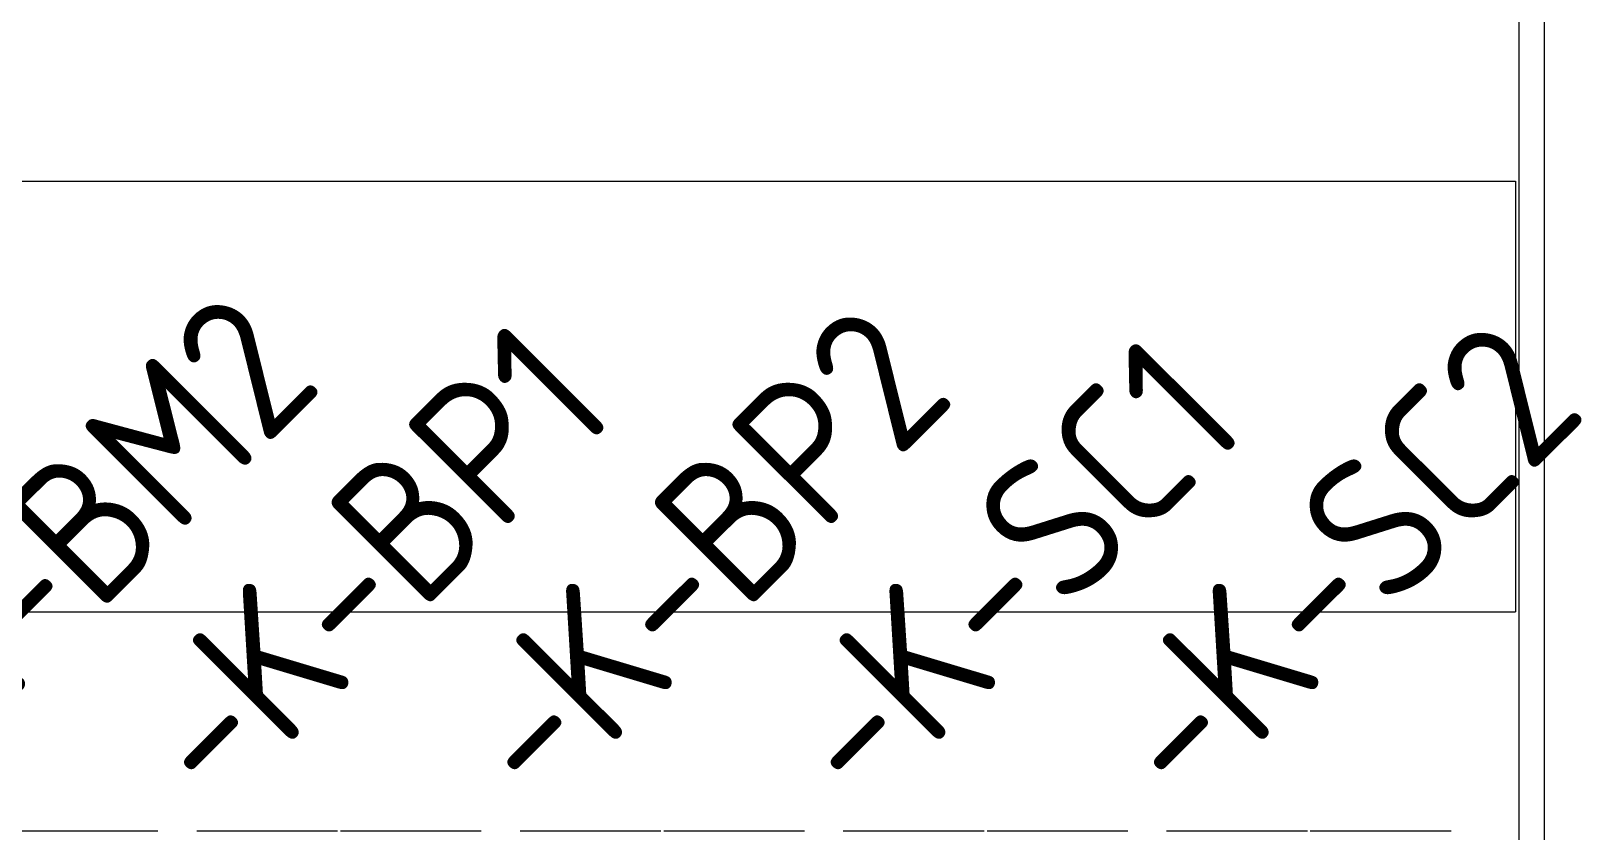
# Model space of a CAD drawing. Header units: millimetres. Extents: x 1359 to 3577, y 1336 to 3557.
# Drawn here: x 2209.5 to 2425.6, y 2166.1 to 2277.4 of the extents above; entities that cross this region are included whole.
import ezdxf

# ---------------------------------------------------------------- set-up
doc = ezdxf.new("R2010")
doc.units = ezdxf.units.MM
doc.layers.add('000-PI-Oprema', color=30, linetype='Continuous', lineweight=5)
doc.layers.add('000-PI-ORMAR', color=2, linetype='Continuous')
doc.layers.add('002-PI-Kabelska kanalica', color=150, linetype='Continuous')
doc.styles.add('PI0', font='isocpeur.ttf', dxfattribs={"width": 0.9})

msp = doc.modelspace()

# ---------------------------------------------------------------- linework, layer by layer
at = {"layer": '000-PI-Oprema', "color": 0, "linetype": 'ByBlock', "lineweight": 0}
for p, q in [((2207.53, 2166.06), (2227.13, 2166.06)), ((2232.53, 2166.06), (2252.13, 2166.06)), ((2252.53, 2166.06), (2272.13, 2166.06)), ((2277.53, 2166.06), (2297.13, 2166.06)), ((2297.53, 2166.06), (2317.13, 2166.06)), ((2322.53, 2166.06), (2342.13, 2166.06)), ((2342.53, 2166.06), (2362.13, 2166.06)), ((2367.53, 2166.06), (2387.13, 2166.06)), ((2387.53, 2166.06), (2407.13, 2166.06))]:
    msp.add_line(p, q, dxfattribs=at)
at = {"layer": '000-PI-ORMAR', "color": 0, "linetype": 'ByBlock', "lineweight": 0}
msp.add_line((2420.07, 3351.56), (2420.07, 1461.56), dxfattribs=at)
at = {"layer": '002-PI-Kabelska kanalica', "color": 0, "linetype": 'ByBlock', "lineweight": 0}
for p, q in [((2416.57, 3351.56), (2416.57, 1679.56)), ((1601.07, 2256.56), (2416.07, 2256.56)), ((2416.07, 2256.56), (2416.07, 2196.56)), ((1601.07, 2196.56), (2416.07, 2196.56))]:
    msp.add_line(p, q, dxfattribs=at)

# ---------------------------------------------------------------- texts
at = {"layer": '002-PI-Kabelska kanalica', "color": 0, "linetype": 'ByBlock', "lineweight": 0, "style": 'PI0', "width": 0.9}
for s, p in [('-K-BM2', (2190.8, 2168.26)), ('-K-BP2', (2280.8, 2168.46)), ('-K-BP1', (2235.8, 2168.46)), ('-K-SC2', (2370.8, 2168.46)), ('-K-SC1', (2325.8, 2168.46))]:
    msp.add_text(s, height=20, rotation=45, dxfattribs=at).set_placement(p)

doc.saveas('drawing.dxf')
